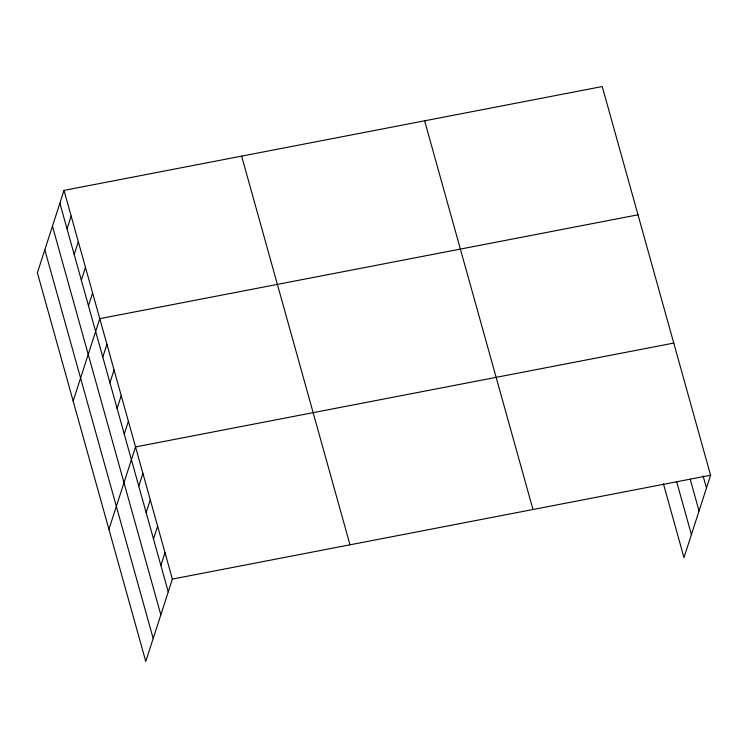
<?xml version="1.0" encoding="UTF-8"?>
<svg xmlns="http://www.w3.org/2000/svg" width="748" height="748" viewBox="0 0 748 748"><rect width="100%" height="100%" fill="white"/><g stroke="black" fill="none" stroke-linecap="round" stroke-linejoin="round"><path stroke-width="1.12" d="M64.01 190.394L37.4 272.768L145.767 661.456L172.377 579.083L64.01 190.394L602.234 86.544L710.6 475.232L683.99 557.606L663.42 483.816M67.03 228.823L71.153 216.05M74.183 254.479L78.306 241.698M81.336 280.135L85.459 267.354M88.488 305.782L92.612 293.01M73.164 401.031L99.765 318.657L637.997 214.816M102.794 357.086L106.917 344.314M109.947 382.742L114.07 369.97M117.099 408.399L121.223 395.617M124.252 434.046L128.376 421.274M108.928 529.304L135.528 446.93L673.752 343.08M138.773 486.135L142.896 473.353M146.141 512.567L150.264 499.786M153.508 538.99L157.641 526.218M160.876 565.423L165.009 552.65M172.377 579.083L710.6 475.232M703.092 475.896L706.477 488.005M690.152 479.038L699.053 510.978M676.678 481.777L691.414 534.633M424.621 120.821L532.987 509.5M241.623 156.126L349.989 544.806M59.877 203.176L168.244 591.855M52.463 226.139L160.829 614.819M44.815 249.804L153.19 638.483"/></g></svg>
